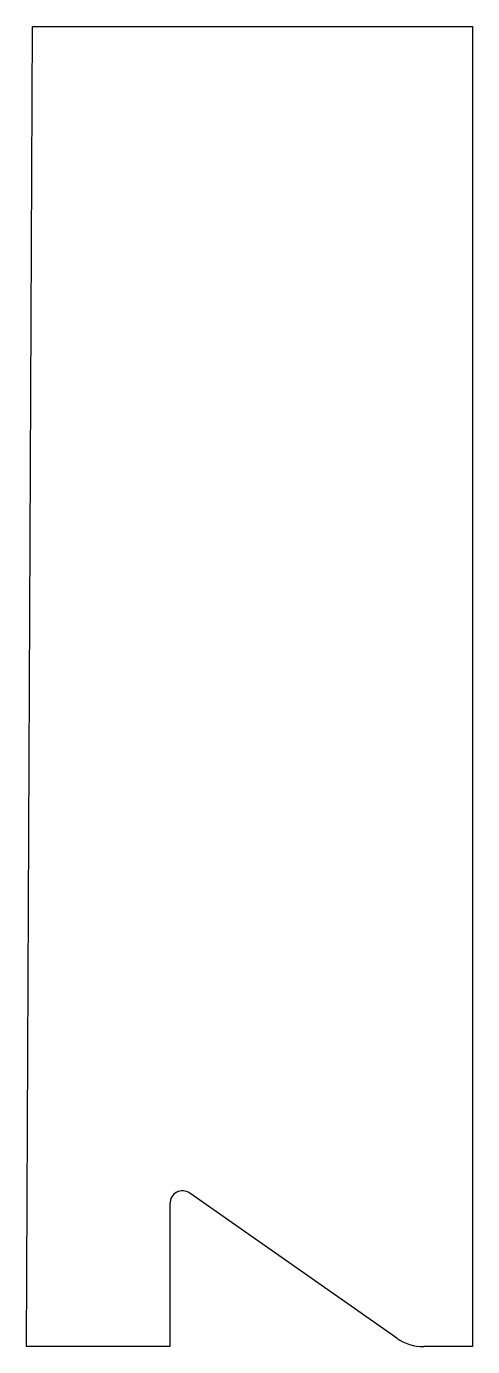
# Model space of a CAD drawing. Header units: inches. Extents: x 0.88 to 3.72, y 8.59 to 16.99.
import ezdxf

# ---------------------------------------------------------------- set-up
doc = ezdxf.new("R2010")
doc.units = ezdxf.units.IN
doc.header["$LTSCALE"] = 1.7325
doc.header["$MEASUREMENT"] = 0
doc.layers.get('0').update_dxf_attribs({"linetype": 'CONTINUOUS'})

msp = doc.modelspace()

# ---------------------------------------------------------------- linework, layer by layer
at = {"color": 1, "linetype": 'CONTINUOUS'}
for p, q in [((0.8805, 8.5851), (0.9186, 16.9851)), ((0.9186, 16.9851), (3.7186, 16.9851)), ((3.7186, 16.9851), (3.7186, 8.5851)), ((1.7932, 9.4961), (1.7932, 8.5851)), ((3.2362, 8.6394), (1.919, 9.5616)), ((1.7932, 8.5851), (0.8805, 8.5851)), ((3.7186, 8.5851), (3.4082, 8.5851))]:
    msp.add_line(p, q, dxfattribs=at)
for centre, radius, start, end in [((1.8732, 9.4961), 0.08, 55, 180), ((3.4082, 8.8851), 0.3, 235, 270)]:
    msp.add_arc(centre, radius, start, end, dxfattribs=at)

doc.saveas('drawing.dxf')
